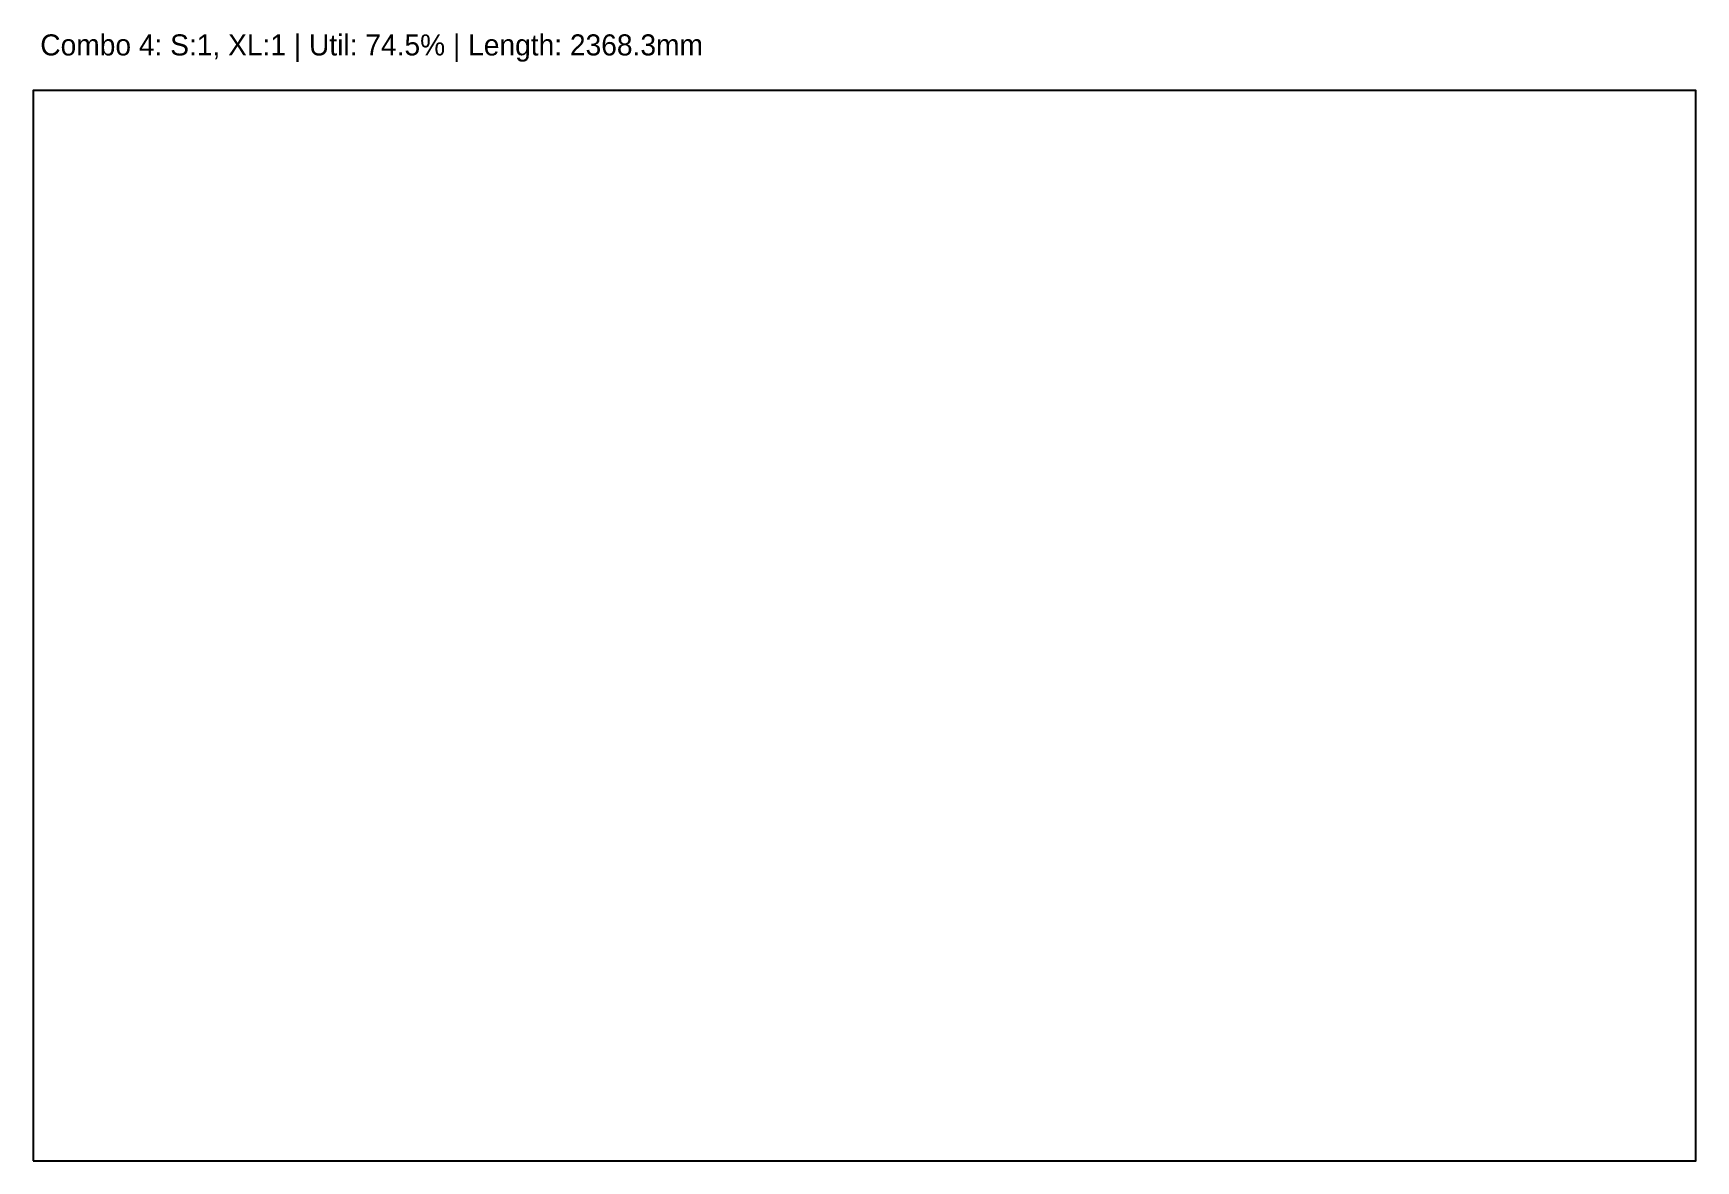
# Model space of a CAD drawing. Header units: metres. Extents: x 0 to 2368, y 0 to 1606.
import ezdxf

# ---------------------------------------------------------------- set-up
doc = ezdxf.new("R2010")
doc.units = ezdxf.units.M
doc.layers.add('CONTAINER', color=7, linetype='Continuous')
doc.layers.add('INFO', color=7, linetype='Continuous')

msp = doc.modelspace()

# ---------------------------------------------------------------- linework, layer by layer
at = {"layer": 'CONTAINER'}
msp.add_lwpolyline([(0, 0), (2368.3, 0), (2368.3, 1524), (0, 1524), (0, 0)], dxfattribs=at)

# ---------------------------------------------------------------- texts
at = {"layer": 'INFO'}
msp.add_text('Combo 4: S:1, XL:1 | Util: 74.5% | Length: 2368.3mm', height=30, dxfattribs=at).set_placement((10, 1574))

doc.saveas('drawing.dxf')
